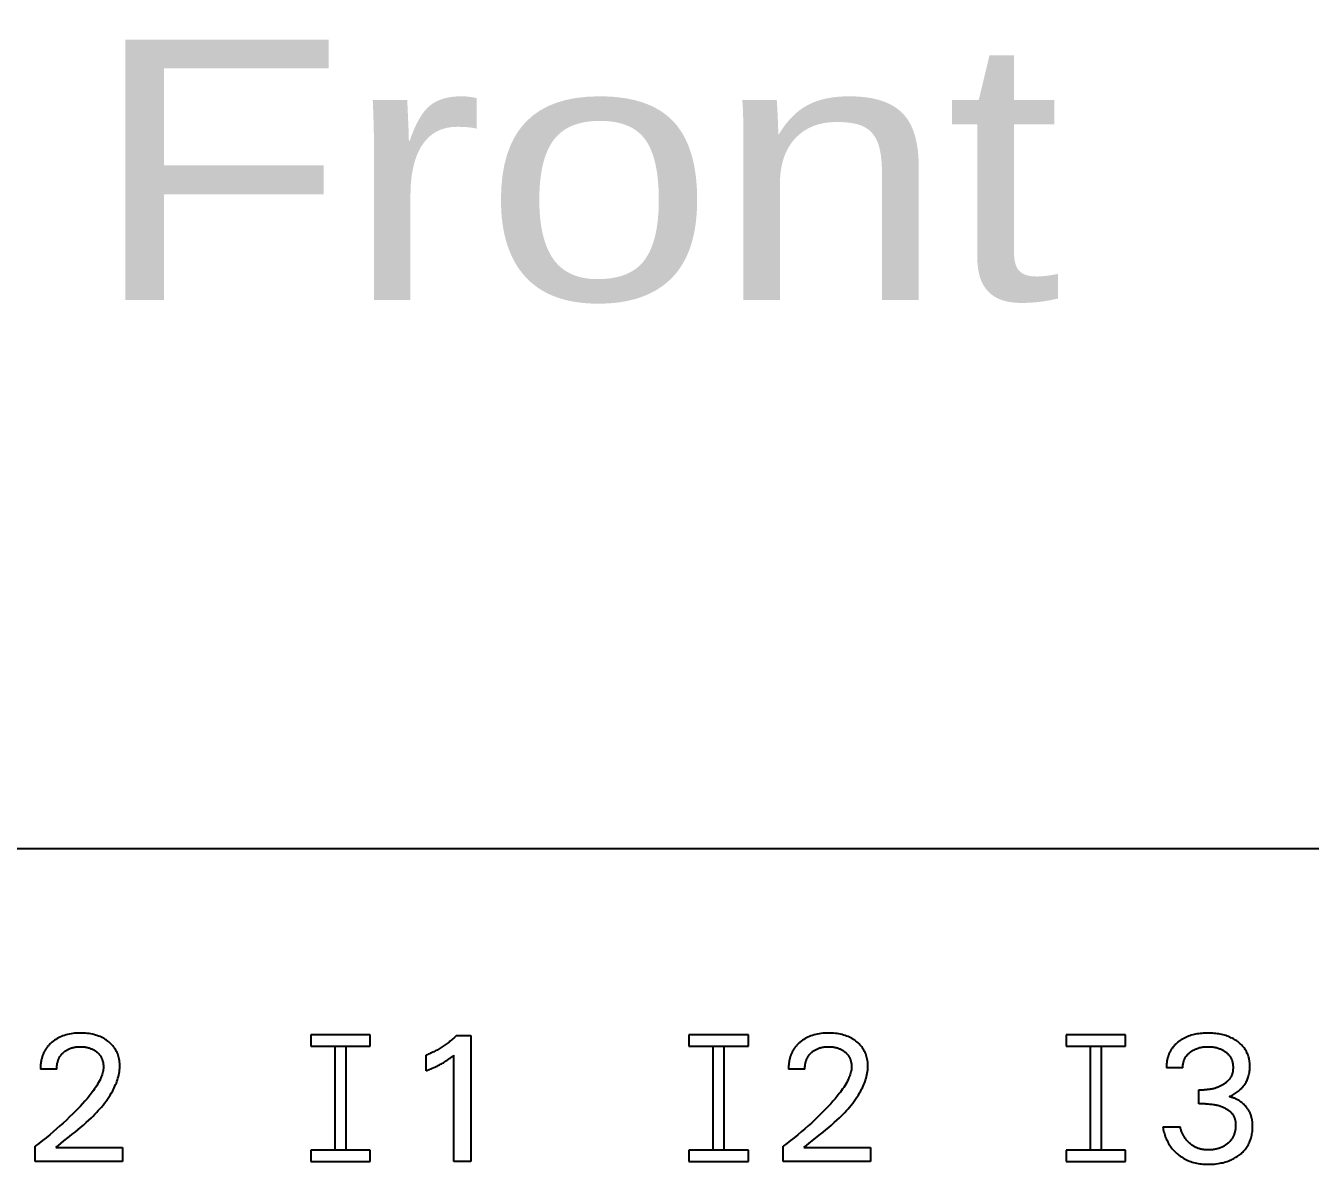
# Model space of a CAD drawing. Extents: x 0 to 420, y 0 to 297.
# Drawn here: x 153.51 to 170.77, y 240.37 to 255.67 of the extents above; entities that cross this region are included whole.
import ezdxf
from ezdxf.enums import TextEntityAlignment as Align

# ---------------------------------------------------------------- set-up
doc = ezdxf.new("R2010")
doc.units = 0
doc.header["$LTSCALE"] = 23.1
doc.layers.add('10000_FRONT', color=7, linetype='CONTINUOUS')
doc.layers.add('10300_FRONT_GERMAN_ENGLISH', color=7, linetype='CONTINUOUS')

msp = doc.modelspace()

# ---------------------------------------------------------------- linework, layer by layer
at = {"layer": '10000_FRONT', "color": 7, "linetype": 'CONTINUOUS'}
for p, q in [((177.892, 244.609), (144.392, 244.609)), ((153.852, 242), (153.846, 241.995)), ((153.858, 242.006), (153.852, 242)), ((153.864, 242.011), (153.858, 242.006)), ((153.88, 242.024), (153.864, 242.011)), ((153.897, 242.037), (153.88, 242.024)), ((153.915, 242.049), (153.897, 242.037)), ((153.933, 242.06), (153.915, 242.049)), ((153.951, 242.07), (153.933, 242.06)), ((153.97, 242.079), (153.951, 242.07)), ((153.991, 242.088), (153.97, 242.079)), ((154.011, 242.096), (153.991, 242.088)), ((154.032, 242.103), (154.011, 242.096)), ((154.054, 242.11), (154.032, 242.103)), ((154.075, 242.115), (154.054, 242.11)), ((154.097, 242.12), (154.075, 242.115)), ((154.121, 242.125), (154.097, 242.12)), ((154.145, 242.128), (154.121, 242.125)), ((154.17, 242.131), (154.145, 242.128)), ((154.194, 242.132), (154.17, 242.131)), ((154.219, 242.133), (154.194, 242.132)), ((154.243, 242.134), (154.219, 242.133)), ((154.267, 242.134), (154.243, 242.134)), ((154.291, 242.133), (154.267, 242.134)), ((154.315, 242.131), (154.291, 242.133)), ((154.339, 242.129), (154.315, 242.131)), ((154.363, 242.126), (154.339, 242.129)), ((154.386, 242.122), (154.363, 242.126)), ((154.408, 242.118), (154.386, 242.122)), ((154.429, 242.113), (154.408, 242.118)), ((154.45, 242.107), (154.429, 242.113)), ((154.47, 242.101), (154.45, 242.107)), ((154.491, 242.094), (154.47, 242.101)), ((154.511, 242.086), (154.491, 242.094)), ((154.529, 242.077), (154.511, 242.086)), ((154.547, 242.068), (154.529, 242.077)), ((154.565, 242.059), (154.547, 242.068)), ((154.582, 242.048), (154.565, 242.059)), ((154.599, 242.037), (154.582, 242.048)), ((154.616, 242.025), (154.599, 242.037)), ((154.63, 242.014), (154.616, 242.025)), ((154.644, 242.002), (154.63, 242.014)), ((154.658, 241.99), (154.644, 242.002)), ((157.342, 242.109), (157.342, 241.959)), ((158.142, 242.109), (157.342, 242.109)), ((158.142, 241.959), (158.142, 242.109)), ((159.187, 242.003), (159.174, 241.993)), ((159.2, 242.013), (159.187, 242.003)), ((159.213, 242.023), (159.2, 242.013)), ((159.226, 242.034), (159.213, 242.023)), ((159.238, 242.044), (159.226, 242.034)), ((159.251, 242.055), (159.238, 242.044)), ((159.263, 242.065), (159.251, 242.055)), ((159.275, 242.076), (159.263, 242.065)), ((159.287, 242.088), (159.275, 242.076)), ((159.299, 242.099), (159.287, 242.088)), ((159.299, 242.099), (159.492, 242.099)), ((159.492, 242.099), (159.492, 240.409)), ((162.422, 242.109), (162.422, 241.959)), ((163.222, 242.109), (162.422, 242.109)), ((163.222, 241.959), (163.222, 242.109)), ((163.903, 242), (163.897, 241.995)), ((163.909, 242.006), (163.903, 242)), ((163.916, 242.011), (163.909, 242.006)), ((163.932, 242.024), (163.916, 242.011)), ((163.949, 242.037), (163.932, 242.024)), ((163.967, 242.049), (163.949, 242.037)), ((163.985, 242.06), (163.967, 242.049)), ((164.003, 242.07), (163.985, 242.06)), ((164.022, 242.079), (164.003, 242.07)), ((164.042, 242.088), (164.022, 242.079)), ((164.063, 242.096), (164.042, 242.088)), ((164.084, 242.103), (164.063, 242.096)), ((164.105, 242.11), (164.084, 242.103)), ((164.127, 242.115), (164.105, 242.11)), ((164.149, 242.12), (164.127, 242.115)), ((164.173, 242.125), (164.149, 242.12)), ((164.197, 242.128), (164.173, 242.125)), ((164.222, 242.131), (164.197, 242.128)), ((164.246, 242.132), (164.222, 242.131)), ((164.271, 242.133), (164.246, 242.132)), ((164.295, 242.134), (164.271, 242.133)), ((164.319, 242.134), (164.295, 242.134)), ((164.343, 242.133), (164.319, 242.134)), ((164.367, 242.131), (164.343, 242.133)), ((164.391, 242.129), (164.367, 242.131)), ((164.415, 242.126), (164.391, 242.129)), ((164.438, 242.122), (164.415, 242.126)), ((164.459, 242.118), (164.438, 242.122)), ((164.481, 242.113), (164.459, 242.118)), ((164.501, 242.107), (164.481, 242.113)), ((164.522, 242.101), (164.501, 242.107)), ((164.542, 242.094), (164.522, 242.101)), ((164.562, 242.086), (164.542, 242.094)), ((164.581, 242.077), (164.562, 242.086)), ((164.599, 242.068), (164.581, 242.077)), ((164.617, 242.059), (164.599, 242.068)), ((164.634, 242.048), (164.617, 242.059)), ((164.651, 242.037), (164.634, 242.048)), ((164.667, 242.025), (164.651, 242.037)), ((164.682, 242.014), (164.667, 242.025)), ((164.696, 242.002), (164.682, 242.014)), ((164.709, 241.99), (164.696, 242.002)), ((167.492, 242.109), (167.492, 241.959)), ((168.292, 242.109), (167.492, 242.109)), ((168.292, 241.959), (168.292, 242.109)), ((168.98, 241.999), (168.973, 241.993)), ((168.987, 242.005), (168.98, 241.999)), ((168.994, 242.011), (168.987, 242.005)), ((169.002, 242.017), (168.994, 242.011)), ((169.01, 242.023), (169.002, 242.017)), ((169.018, 242.029), (169.01, 242.023)), ((169.027, 242.035), (169.018, 242.029)), ((169.036, 242.041), (169.027, 242.035)), ((169.045, 242.047), (169.036, 242.041)), ((169.054, 242.052), (169.045, 242.047)), ((169.063, 242.057), (169.054, 242.052)), ((169.072, 242.062), (169.063, 242.057)), ((169.081, 242.067), (169.072, 242.062)), ((169.091, 242.072), (169.081, 242.067)), ((169.1, 242.076), (169.091, 242.072)), ((169.11, 242.08), (169.1, 242.076)), ((169.119, 242.085), (169.11, 242.08)), ((169.137, 242.092), (169.119, 242.085)), ((169.156, 242.098), (169.137, 242.092)), ((169.174, 242.104), (169.156, 242.098)), ((169.193, 242.109), (169.174, 242.104)), ((169.212, 242.114), (169.193, 242.109)), ((169.231, 242.118), (169.212, 242.114)), ((169.25, 242.122), (169.231, 242.118)), ((169.271, 242.125), (169.25, 242.122)), ((169.292, 242.128), (169.271, 242.125)), ((169.314, 242.13), (169.292, 242.128)), ((169.335, 242.132), (169.314, 242.13)), ((169.357, 242.133), (169.335, 242.132)), ((169.378, 242.134), (169.357, 242.133)), ((169.4, 242.134), (169.378, 242.134)), ((169.421, 242.134), (169.4, 242.134)), ((169.442, 242.133), (169.421, 242.134)), ((169.463, 242.132), (169.442, 242.133)), ((169.483, 242.13), (169.463, 242.132)), ((169.504, 242.128), (169.483, 242.13)), ((169.525, 242.125), (169.504, 242.128)), ((169.546, 242.122), (169.525, 242.125)), ((169.564, 242.119), (169.546, 242.122)), ((169.583, 242.115), (169.564, 242.119)), ((169.601, 242.11), (169.583, 242.115)), ((169.62, 242.105), (169.601, 242.11)), ((169.638, 242.1), (169.62, 242.105)), ((169.656, 242.093), (169.638, 242.1)), ((169.674, 242.087), (169.656, 242.093)), ((169.69, 242.08), (169.674, 242.087)), ((169.707, 242.072), (169.69, 242.08)), ((169.723, 242.065), (169.707, 242.072)), ((169.739, 242.056), (169.723, 242.065)), ((169.754, 242.047), (169.739, 242.056)), ((169.769, 242.038), (169.754, 242.047)), ((169.784, 242.028), (169.769, 242.038)), ((169.797, 242.019), (169.784, 242.028)), ((169.809, 242.01), (169.797, 242.019)), ((169.82, 242), (169.809, 242.01)), ((169.832, 241.99), (169.82, 242)), ((153.737, 241.826), (153.734, 241.818)), ((153.74, 241.834), (153.737, 241.826)), ((153.743, 241.843), (153.74, 241.834)), ((153.746, 241.851), (153.743, 241.843)), ((153.75, 241.859), (153.746, 241.851)), ((153.753, 241.867), (153.75, 241.859)), ((153.757, 241.875), (153.753, 241.867)), ((153.761, 241.883), (153.757, 241.875)), ((153.765, 241.89), (153.761, 241.883)), ((153.769, 241.898), (153.765, 241.89)), ((153.774, 241.905), (153.769, 241.898)), ((153.778, 241.913), (153.774, 241.905)), ((153.783, 241.92), (153.778, 241.913)), ((153.787, 241.927), (153.783, 241.92)), ((153.792, 241.933), (153.787, 241.927)), ((153.797, 241.94), (153.792, 241.933)), ((153.802, 241.946), (153.797, 241.94)), ((153.807, 241.953), (153.802, 241.946)), ((153.812, 241.959), (153.807, 241.953)), ((153.817, 241.965), (153.812, 241.959)), ((153.823, 241.971), (153.817, 241.965)), ((153.828, 241.977), (153.823, 241.971)), ((153.834, 241.983), (153.828, 241.977)), ((153.84, 241.989), (153.834, 241.983)), ((153.846, 241.995), (153.84, 241.989)), ((153.977, 241.824), (153.982, 241.831)), ((153.982, 241.831), (153.987, 241.838)), ((153.987, 241.838), (153.993, 241.845)), ((153.993, 241.845), (153.998, 241.851)), ((153.998, 241.851), (154.004, 241.858)), ((154.004, 241.858), (154.01, 241.864)), ((154.01, 241.864), (154.016, 241.87)), ((154.016, 241.87), (154.023, 241.877)), ((154.023, 241.877), (154.031, 241.883)), ((154.031, 241.883), (154.039, 241.889)), ((154.039, 241.889), (154.046, 241.895)), ((154.046, 241.895), (154.055, 241.9)), ((154.055, 241.9), (154.063, 241.905)), ((154.063, 241.905), (154.071, 241.91)), ((154.071, 241.91), (154.08, 241.915)), ((154.08, 241.915), (154.089, 241.919)), ((154.089, 241.919), (154.098, 241.923)), ((154.098, 241.923), (154.107, 241.927)), ((154.107, 241.927), (154.117, 241.931)), ((154.117, 241.931), (154.126, 241.934)), ((154.126, 241.934), (154.136, 241.937)), ((154.136, 241.937), (154.146, 241.939)), ((154.146, 241.939), (154.155, 241.942)), ((154.155, 241.942), (154.166, 241.944)), ((154.166, 241.944), (154.177, 241.946)), ((154.177, 241.946), (154.188, 241.947)), ((154.188, 241.947), (154.199, 241.949)), ((154.199, 241.949), (154.21, 241.949)), ((154.21, 241.949), (154.221, 241.95)), ((154.221, 241.95), (154.232, 241.951)), ((154.232, 241.951), (154.243, 241.951)), ((154.243, 241.951), (154.256, 241.951)), ((154.256, 241.951), (154.268, 241.95)), ((154.268, 241.95), (154.28, 241.949)), ((154.28, 241.949), (154.293, 241.948)), ((154.293, 241.948), (154.305, 241.947)), ((154.305, 241.947), (154.317, 241.945)), ((154.317, 241.945), (154.329, 241.943)), ((154.329, 241.943), (154.339, 241.941)), ((154.339, 241.941), (154.348, 241.939)), ((154.348, 241.939), (154.357, 241.936)), ((154.357, 241.936), (154.367, 241.934)), ((154.367, 241.934), (154.376, 241.931)), ((154.376, 241.931), (154.385, 241.928)), ((154.385, 241.928), (154.394, 241.924)), ((154.394, 241.924), (154.403, 241.92)), ((154.403, 241.92), (154.411, 241.916)), ((154.411, 241.916), (154.419, 241.912)), ((154.419, 241.912), (154.427, 241.908)), ((154.427, 241.908), (154.435, 241.903)), ((154.435, 241.903), (154.443, 241.898)), ((154.443, 241.898), (154.45, 241.893)), ((154.45, 241.893), (154.458, 241.888)), ((154.458, 241.888), (154.465, 241.882)), ((154.465, 241.882), (154.472, 241.877)), ((154.472, 241.877), (154.478, 241.871)), ((154.478, 241.871), (154.484, 241.865)), ((154.484, 241.865), (154.49, 241.859)), ((154.49, 241.859), (154.496, 241.853)), ((154.496, 241.853), (154.501, 241.847)), ((154.501, 241.847), (154.506, 241.84)), ((154.506, 241.84), (154.511, 241.833)), ((154.511, 241.833), (154.516, 241.826)), ((154.516, 241.826), (154.52, 241.819)), ((154.671, 241.976), (154.658, 241.99)), ((154.683, 241.963), (154.671, 241.976)), ((154.694, 241.949), (154.683, 241.963)), ((154.705, 241.934), (154.694, 241.949)), ((154.715, 241.919), (154.705, 241.934)), ((154.724, 241.903), (154.715, 241.919)), ((154.733, 241.887), (154.724, 241.903)), ((154.741, 241.871), (154.733, 241.887)), ((154.748, 241.854), (154.741, 241.871)), ((154.754, 241.837), (154.748, 241.854)), ((154.759, 241.82), (154.754, 241.837)), ((157.342, 241.959), (158.142, 241.959)), ((157.667, 241.959), (157.667, 240.559)), ((157.817, 240.559), (157.817, 241.959)), ((158.907, 241.843), (158.892, 241.837)), ((158.892, 241.625), (158.892, 241.837)), ((158.922, 241.85), (158.907, 241.843)), ((158.937, 241.856), (158.922, 241.85)), ((158.951, 241.863), (158.937, 241.856)), ((158.966, 241.869), (158.951, 241.863)), ((158.981, 241.876), (158.966, 241.869)), ((158.995, 241.883), (158.981, 241.876)), ((159.01, 241.891), (158.995, 241.883)), ((159.024, 241.898), (159.01, 241.891)), ((159.039, 241.906), (159.024, 241.898)), ((159.053, 241.914), (159.039, 241.906)), ((159.067, 241.922), (159.053, 241.914)), ((159.08, 241.93), (159.067, 241.922)), ((159.094, 241.939), (159.08, 241.93)), ((159.108, 241.947), (159.094, 241.939)), ((159.121, 241.956), (159.108, 241.947)), ((159.135, 241.965), (159.121, 241.956)), ((159.148, 241.974), (159.135, 241.965)), ((159.161, 241.984), (159.148, 241.974)), ((159.174, 241.993), (159.161, 241.984)), ((159.246, 241.821), (159.264, 241.836)), ((159.264, 240.409), (159.264, 241.836)), ((162.422, 241.959), (163.222, 241.959)), ((162.747, 241.959), (162.747, 240.559)), ((162.897, 240.559), (162.897, 241.959)), ((163.789, 241.826), (163.786, 241.818)), ((163.792, 241.834), (163.789, 241.826)), ((163.795, 241.843), (163.792, 241.834)), ((163.798, 241.851), (163.795, 241.843)), ((163.802, 241.859), (163.798, 241.851)), ((163.805, 241.867), (163.802, 241.859)), ((163.809, 241.875), (163.805, 241.867)), ((163.813, 241.883), (163.809, 241.875)), ((163.817, 241.89), (163.813, 241.883)), ((163.821, 241.898), (163.817, 241.89)), ((163.825, 241.905), (163.821, 241.898)), ((163.83, 241.913), (163.825, 241.905)), ((163.834, 241.92), (163.83, 241.913)), ((163.839, 241.927), (163.834, 241.92)), ((163.844, 241.933), (163.839, 241.927)), ((163.848, 241.94), (163.844, 241.933)), ((163.853, 241.946), (163.848, 241.94)), ((163.858, 241.953), (163.853, 241.946)), ((163.864, 241.959), (163.858, 241.953)), ((163.869, 241.965), (163.864, 241.959)), ((163.874, 241.971), (163.869, 241.965)), ((163.88, 241.977), (163.874, 241.971)), ((163.886, 241.983), (163.88, 241.977)), ((163.892, 241.989), (163.886, 241.983)), ((163.897, 241.995), (163.892, 241.989)), ((164.029, 241.824), (164.034, 241.831)), ((164.034, 241.831), (164.039, 241.838)), ((164.039, 241.838), (164.045, 241.845)), ((164.045, 241.845), (164.05, 241.851)), ((164.05, 241.851), (164.056, 241.858)), ((164.056, 241.858), (164.062, 241.864)), ((164.062, 241.864), (164.068, 241.87)), ((164.068, 241.87), (164.075, 241.877)), ((164.075, 241.877), (164.083, 241.883)), ((164.083, 241.883), (164.09, 241.889)), ((164.09, 241.889), (164.098, 241.895)), ((164.098, 241.895), (164.106, 241.9)), ((164.106, 241.9), (164.115, 241.905)), ((164.115, 241.905), (164.123, 241.91)), ((164.123, 241.91), (164.132, 241.915)), ((164.132, 241.915), (164.141, 241.919)), ((164.141, 241.919), (164.15, 241.923)), ((164.15, 241.923), (164.159, 241.927)), ((164.159, 241.927), (164.169, 241.931)), ((164.169, 241.931), (164.178, 241.934)), ((164.178, 241.934), (164.188, 241.937)), ((164.188, 241.937), (164.198, 241.939)), ((164.198, 241.939), (164.207, 241.942)), ((164.207, 241.942), (164.218, 241.944)), ((164.218, 241.944), (164.229, 241.946)), ((164.229, 241.946), (164.24, 241.947)), ((164.24, 241.947), (164.251, 241.949)), ((164.251, 241.949), (164.262, 241.949)), ((164.262, 241.949), (164.273, 241.95)), ((164.273, 241.95), (164.284, 241.951)), ((164.284, 241.951), (164.295, 241.951)), ((164.295, 241.951), (164.308, 241.951)), ((164.308, 241.951), (164.32, 241.95)), ((164.32, 241.95), (164.332, 241.949)), ((164.332, 241.949), (164.344, 241.948)), ((164.344, 241.948), (164.357, 241.947)), ((164.357, 241.947), (164.369, 241.945)), ((164.369, 241.945), (164.381, 241.943)), ((164.381, 241.943), (164.39, 241.941)), ((164.39, 241.941), (164.4, 241.939)), ((164.4, 241.939), (164.409, 241.936)), ((164.409, 241.936), (164.418, 241.934)), ((164.418, 241.934), (164.428, 241.931)), ((164.428, 241.931), (164.437, 241.928)), ((164.437, 241.928), (164.446, 241.924)), ((164.446, 241.924), (164.455, 241.92)), ((164.455, 241.92), (164.463, 241.916)), ((164.463, 241.916), (164.471, 241.912)), ((164.471, 241.912), (164.479, 241.908)), ((164.479, 241.908), (164.487, 241.903)), ((164.487, 241.903), (164.495, 241.898)), ((164.495, 241.898), (164.502, 241.893)), ((164.502, 241.893), (164.51, 241.888)), ((164.51, 241.888), (164.517, 241.882)), ((164.517, 241.882), (164.523, 241.877)), ((164.523, 241.877), (164.53, 241.871)), ((164.53, 241.871), (164.536, 241.865)), ((164.536, 241.865), (164.542, 241.859)), ((164.542, 241.859), (164.547, 241.853)), ((164.547, 241.853), (164.553, 241.847)), ((164.553, 241.847), (164.558, 241.84)), ((164.558, 241.84), (164.563, 241.833)), ((164.563, 241.833), (164.568, 241.826)), ((164.568, 241.826), (164.572, 241.819)), ((164.722, 241.976), (164.709, 241.99)), ((164.735, 241.963), (164.722, 241.976)), ((164.746, 241.949), (164.735, 241.963)), ((164.757, 241.934), (164.746, 241.949)), ((164.767, 241.919), (164.757, 241.934)), ((164.776, 241.903), (164.767, 241.919)), ((164.785, 241.887), (164.776, 241.903)), ((164.792, 241.871), (164.785, 241.887)), ((164.799, 241.854), (164.792, 241.871)), ((164.806, 241.837), (164.799, 241.854)), ((164.811, 241.82), (164.806, 241.837)), ((167.492, 241.959), (168.292, 241.959)), ((167.817, 241.959), (167.817, 240.559)), ((167.967, 240.559), (167.967, 241.959)), ((168.864, 241.827), (168.861, 241.818)), ((168.868, 241.836), (168.864, 241.827)), ((168.871, 241.845), (168.868, 241.836)), ((168.874, 241.854), (168.871, 241.845)), ((168.878, 241.863), (168.874, 241.854)), ((168.882, 241.871), (168.878, 241.863)), ((168.886, 241.88), (168.882, 241.871)), ((168.891, 241.888), (168.886, 241.88)), ((168.895, 241.896), (168.891, 241.888)), ((168.9, 241.905), (168.895, 241.896)), ((168.905, 241.913), (168.9, 241.905)), ((168.91, 241.92), (168.905, 241.913)), ((168.915, 241.928), (168.91, 241.92)), ((168.921, 241.936), (168.915, 241.928)), ((168.927, 241.944), (168.921, 241.936)), ((168.933, 241.951), (168.927, 241.944)), ((168.939, 241.958), (168.933, 241.951)), ((168.945, 241.965), (168.939, 241.958)), ((168.952, 241.972), (168.945, 241.965)), ((168.959, 241.979), (168.952, 241.972)), ((168.965, 241.986), (168.959, 241.979)), ((168.973, 241.993), (168.965, 241.986)), ((169.106, 241.823), (169.112, 241.83)), ((169.112, 241.83), (169.117, 241.837)), ((169.117, 241.837), (169.123, 241.844)), ((169.123, 241.844), (169.13, 241.851)), ((169.13, 241.851), (169.136, 241.857)), ((169.136, 241.857), (169.143, 241.863)), ((169.143, 241.863), (169.15, 241.869)), ((169.15, 241.869), (169.157, 241.875)), ((169.157, 241.875), (169.164, 241.881)), ((169.164, 241.881), (169.173, 241.887)), ((169.173, 241.887), (169.182, 241.894)), ((169.182, 241.894), (169.192, 241.899)), ((169.192, 241.899), (169.201, 241.905)), ((169.201, 241.905), (169.211, 241.91)), ((169.211, 241.91), (169.221, 241.915)), ((169.221, 241.915), (169.231, 241.92)), ((169.231, 241.92), (169.242, 241.924)), ((169.242, 241.924), (169.253, 241.928)), ((169.253, 241.928), (169.264, 241.932)), ((169.264, 241.932), (169.275, 241.935)), ((169.275, 241.935), (169.286, 241.938)), ((169.286, 241.938), (169.298, 241.941)), ((169.298, 241.941), (169.309, 241.943)), ((169.309, 241.943), (169.322, 241.945)), ((169.322, 241.945), (169.334, 241.947)), ((169.334, 241.947), (169.347, 241.948)), ((169.347, 241.948), (169.359, 241.949)), ((169.359, 241.949), (169.372, 241.95)), ((169.372, 241.95), (169.385, 241.951)), ((169.385, 241.951), (169.398, 241.951)), ((169.398, 241.951), (169.411, 241.951)), ((169.411, 241.951), (169.424, 241.95)), ((169.424, 241.95), (169.437, 241.949)), ((169.437, 241.949), (169.449, 241.948)), ((169.449, 241.948), (169.462, 241.947)), ((169.462, 241.947), (169.475, 241.945)), ((169.475, 241.945), (169.488, 241.943)), ((169.488, 241.943), (169.5, 241.941)), ((169.5, 241.941), (169.511, 241.938)), ((169.511, 241.938), (169.522, 241.935)), ((169.522, 241.935), (169.534, 241.932)), ((169.534, 241.932), (169.545, 241.928)), ((169.545, 241.928), (169.556, 241.924)), ((169.556, 241.924), (169.567, 241.92)), ((169.567, 241.92), (169.576, 241.916)), ((169.576, 241.916), (169.584, 241.911)), ((169.584, 241.911), (169.593, 241.907)), ((169.593, 241.907), (169.601, 241.902)), ((169.601, 241.902), (169.61, 241.897)), ((169.61, 241.897), (169.618, 241.892)), ((169.618, 241.892), (169.626, 241.887)), ((169.626, 241.887), (169.634, 241.881)), ((169.634, 241.881), (169.641, 241.875)), ((169.641, 241.875), (169.648, 241.869)), ((169.648, 241.869), (169.654, 241.863)), ((169.654, 241.863), (169.661, 241.857)), ((169.661, 241.857), (169.667, 241.851)), ((169.667, 241.851), (169.673, 241.844)), ((169.673, 241.844), (169.679, 241.837)), ((169.679, 241.837), (169.685, 241.83)), ((169.685, 241.83), (169.69, 241.823)), ((169.843, 241.98), (169.832, 241.99)), ((169.853, 241.969), (169.843, 241.98)), ((169.864, 241.958), (169.853, 241.969)), ((169.873, 241.947), (169.864, 241.958)), ((169.883, 241.935), (169.873, 241.947)), ((169.891, 241.924), (169.883, 241.935)), ((169.899, 241.912), (169.891, 241.924)), ((169.907, 241.899), (169.899, 241.912)), ((169.914, 241.887), (169.907, 241.899)), ((169.92, 241.874), (169.914, 241.887)), ((169.926, 241.861), (169.92, 241.874)), ((169.932, 241.848), (169.926, 241.861)), ((169.937, 241.835), (169.932, 241.848)), ((169.942, 241.821), (169.937, 241.835)), ((153.711, 241.697), (153.71, 241.688)), ((153.71, 241.688), (153.71, 241.678)), ((153.71, 241.678), (153.71, 241.669)), ((153.71, 241.669), (153.71, 241.659)), ((153.71, 241.659), (153.71, 241.649)), ((153.712, 241.707), (153.711, 241.697)), ((153.713, 241.716), (153.712, 241.707)), ((153.714, 241.726), (153.713, 241.716)), ((153.715, 241.736), (153.714, 241.726)), ((153.717, 241.745), (153.715, 241.736)), ((153.718, 241.755), (153.717, 241.745)), ((153.72, 241.764), (153.718, 241.755)), ((153.722, 241.774), (153.72, 241.764)), ((153.724, 241.783), (153.722, 241.774)), ((153.727, 241.792), (153.724, 241.783)), ((153.729, 241.801), (153.727, 241.792)), ((153.732, 241.809), (153.729, 241.801)), ((153.734, 241.818), (153.732, 241.809)), ((153.93, 241.66), (153.931, 241.671)), ((153.93, 241.649), (153.93, 241.66)), ((153.931, 241.682), (153.932, 241.693)), ((153.931, 241.671), (153.931, 241.682)), ((153.932, 241.693), (153.934, 241.704)), ((153.934, 241.704), (153.935, 241.715)), ((153.935, 241.715), (153.937, 241.725)), ((153.937, 241.725), (153.94, 241.736)), ((153.94, 241.736), (153.942, 241.745)), ((153.942, 241.745), (153.944, 241.753)), ((153.944, 241.753), (153.947, 241.762)), ((153.947, 241.762), (153.95, 241.77)), ((153.95, 241.77), (153.953, 241.778)), ((153.953, 241.778), (153.957, 241.786)), ((153.957, 241.786), (153.96, 241.794)), ((153.96, 241.794), (153.964, 241.802)), ((153.964, 241.802), (153.968, 241.81)), ((153.968, 241.81), (153.973, 241.817)), ((153.973, 241.817), (153.977, 241.824)), ((154.52, 241.819), (154.525, 241.812)), ((154.525, 241.812), (154.528, 241.804)), ((154.528, 241.804), (154.532, 241.797)), ((154.532, 241.797), (154.536, 241.789)), ((154.536, 241.789), (154.539, 241.781)), ((154.539, 241.781), (154.541, 241.773)), ((154.541, 241.773), (154.544, 241.765)), ((154.544, 241.765), (154.546, 241.757)), ((154.546, 241.757), (154.549, 241.748)), ((154.549, 241.748), (154.551, 241.739)), ((154.551, 241.739), (154.553, 241.729)), ((154.553, 241.729), (154.554, 241.72)), ((154.554, 241.72), (154.555, 241.711)), ((154.556, 241.657), (154.554, 241.641)), ((154.555, 241.711), (154.556, 241.702)), ((154.556, 241.702), (154.556, 241.692)), ((154.556, 241.692), (154.557, 241.683)), ((154.557, 241.674), (154.556, 241.657)), ((154.557, 241.683), (154.557, 241.674)), ((154.764, 241.801), (154.759, 241.82)), ((154.768, 241.781), (154.764, 241.801)), ((154.772, 241.762), (154.768, 241.781)), ((154.774, 241.742), (154.772, 241.762)), ((154.776, 241.723), (154.774, 241.742)), ((154.774, 241.638), (154.776, 241.661)), ((154.777, 241.703), (154.776, 241.723)), ((154.776, 241.661), (154.777, 241.683)), ((154.777, 241.683), (154.777, 241.703)), ((158.954, 241.651), (158.975, 241.66)), ((158.975, 241.66), (158.996, 241.669)), ((158.996, 241.669), (159.011, 241.676)), ((159.011, 241.676), (159.026, 241.683)), ((159.026, 241.683), (159.041, 241.691)), ((159.041, 241.691), (159.056, 241.698)), ((159.056, 241.698), (159.071, 241.706)), ((159.071, 241.706), (159.086, 241.714)), ((159.086, 241.714), (159.099, 241.721)), ((159.099, 241.721), (159.112, 241.728)), ((159.112, 241.728), (159.124, 241.736)), ((159.124, 241.736), (159.137, 241.743)), ((159.137, 241.743), (159.149, 241.751)), ((159.149, 241.751), (159.161, 241.759)), ((159.161, 241.759), (159.172, 241.766)), ((159.172, 241.766), (159.183, 241.774)), ((159.183, 241.774), (159.193, 241.781)), ((159.193, 241.781), (159.205, 241.79)), ((159.205, 241.79), (159.216, 241.798)), ((159.216, 241.798), (159.227, 241.807)), ((159.227, 241.807), (159.246, 241.821)), ((163.762, 241.669), (163.761, 241.659)), ((163.761, 241.659), (163.761, 241.649)), ((163.763, 241.697), (163.762, 241.688)), ((163.762, 241.688), (163.762, 241.678)), ((163.762, 241.678), (163.762, 241.669)), ((163.764, 241.707), (163.763, 241.697)), ((163.765, 241.716), (163.764, 241.707)), ((163.766, 241.726), (163.765, 241.716)), ((163.767, 241.736), (163.766, 241.726)), ((163.769, 241.745), (163.767, 241.736)), ((163.77, 241.755), (163.769, 241.745)), ((163.772, 241.764), (163.77, 241.755)), ((163.774, 241.774), (163.772, 241.764)), ((163.776, 241.783), (163.774, 241.774)), ((163.779, 241.792), (163.776, 241.783)), ((163.781, 241.801), (163.779, 241.792)), ((163.783, 241.809), (163.781, 241.801)), ((163.786, 241.818), (163.783, 241.809)), ((163.982, 241.671), (163.983, 241.682)), ((163.982, 241.66), (163.982, 241.671)), ((163.982, 241.649), (163.982, 241.66)), ((163.983, 241.682), (163.984, 241.693)), ((163.984, 241.693), (163.985, 241.704)), ((163.985, 241.704), (163.987, 241.715)), ((163.987, 241.715), (163.989, 241.725)), ((163.989, 241.725), (163.992, 241.736)), ((163.992, 241.736), (163.994, 241.745)), ((163.994, 241.745), (163.996, 241.753)), ((163.996, 241.753), (163.999, 241.762)), ((163.999, 241.762), (164.002, 241.77)), ((164.002, 241.77), (164.005, 241.778)), ((164.005, 241.778), (164.008, 241.786)), ((164.008, 241.786), (164.012, 241.794)), ((164.012, 241.794), (164.016, 241.802)), ((164.016, 241.802), (164.02, 241.81)), ((164.02, 241.81), (164.025, 241.817)), ((164.025, 241.817), (164.029, 241.824)), ((164.572, 241.819), (164.576, 241.812)), ((164.576, 241.812), (164.58, 241.804)), ((164.58, 241.804), (164.584, 241.797)), ((164.584, 241.797), (164.587, 241.789)), ((164.587, 241.789), (164.59, 241.781)), ((164.59, 241.781), (164.593, 241.773)), ((164.593, 241.773), (164.596, 241.765)), ((164.596, 241.765), (164.598, 241.757)), ((164.598, 241.757), (164.601, 241.748)), ((164.601, 241.748), (164.603, 241.739)), ((164.603, 241.739), (164.604, 241.729)), ((164.604, 241.729), (164.606, 241.72)), ((164.606, 241.72), (164.607, 241.711)), ((164.608, 241.657), (164.606, 241.641)), ((164.607, 241.711), (164.608, 241.702)), ((164.608, 241.702), (164.608, 241.692)), ((164.608, 241.692), (164.609, 241.683)), ((164.609, 241.683), (164.608, 241.674)), ((164.608, 241.674), (164.608, 241.657)), ((164.816, 241.801), (164.811, 241.82)), ((164.82, 241.781), (164.816, 241.801)), ((164.824, 241.762), (164.82, 241.781)), ((164.826, 241.742), (164.824, 241.762)), ((164.828, 241.723), (164.826, 241.742)), ((164.826, 241.638), (164.828, 241.661)), ((164.829, 241.703), (164.828, 241.723)), ((164.828, 241.661), (164.829, 241.683)), ((164.829, 241.683), (164.829, 241.703)), ((168.841, 241.705), (168.84, 241.695)), ((168.84, 241.695), (168.84, 241.685)), ((168.84, 241.685), (168.84, 241.676)), ((168.84, 241.676), (168.84, 241.666)), ((169.06, 241.666), (168.84, 241.666)), ((168.842, 241.724), (168.841, 241.714)), ((168.841, 241.714), (168.841, 241.705)), ((168.843, 241.733), (168.842, 241.724)), ((168.844, 241.743), (168.843, 241.733)), ((168.846, 241.753), (168.844, 241.743)), ((168.847, 241.762), (168.846, 241.753)), ((168.849, 241.772), (168.847, 241.762)), ((168.851, 241.781), (168.849, 241.772)), ((168.854, 241.791), (168.851, 241.781)), ((168.856, 241.8), (168.854, 241.791)), ((168.859, 241.809), (168.856, 241.8)), ((168.861, 241.818), (168.859, 241.809)), ((169.06, 241.685), (169.061, 241.695)), ((169.06, 241.676), (169.06, 241.685)), ((169.06, 241.666), (169.06, 241.676)), ((169.061, 241.695), (169.062, 241.704)), ((169.062, 241.704), (169.063, 241.714)), ((169.063, 241.714), (169.065, 241.723)), ((169.065, 241.723), (169.067, 241.733)), ((169.067, 241.733), (169.069, 241.742)), ((169.069, 241.742), (169.072, 241.751)), ((169.072, 241.751), (169.074, 241.76)), ((169.074, 241.76), (169.077, 241.768)), ((169.077, 241.768), (169.081, 241.776)), ((169.081, 241.776), (169.084, 241.784)), ((169.084, 241.784), (169.088, 241.792)), ((169.088, 241.792), (169.092, 241.8)), ((169.092, 241.8), (169.097, 241.808)), ((169.097, 241.808), (169.101, 241.815)), ((169.101, 241.815), (169.106, 241.823)), ((169.69, 241.823), (169.695, 241.816)), ((169.695, 241.816), (169.699, 241.808)), ((169.699, 241.808), (169.704, 241.8)), ((169.704, 241.8), (169.708, 241.792)), ((169.708, 241.792), (169.712, 241.784)), ((169.712, 241.784), (169.715, 241.776)), ((169.715, 241.776), (169.718, 241.768)), ((169.718, 241.768), (169.721, 241.759)), ((169.721, 241.759), (169.724, 241.751)), ((169.724, 241.751), (169.726, 241.741)), ((169.726, 241.741), (169.728, 241.732)), ((169.728, 241.732), (169.73, 241.722)), ((169.73, 241.722), (169.732, 241.713)), ((169.732, 241.713), (169.733, 241.703)), ((169.733, 241.703), (169.734, 241.693)), ((169.734, 241.693), (169.735, 241.683)), ((169.735, 241.657), (169.734, 241.649)), ((169.735, 241.683), (169.735, 241.674)), ((169.735, 241.674), (169.735, 241.664)), ((169.735, 241.664), (169.735, 241.657)), ((169.946, 241.806), (169.942, 241.821)), ((169.95, 241.792), (169.946, 241.806)), ((169.953, 241.777), (169.95, 241.792)), ((169.956, 241.762), (169.953, 241.777)), ((169.958, 241.747), (169.956, 241.762)), ((169.959, 241.731), (169.958, 241.747)), ((169.961, 241.716), (169.959, 241.731)), ((169.959, 241.637), (169.96, 241.653)), ((169.96, 241.653), (169.961, 241.669)), ((169.961, 241.701), (169.961, 241.716)), ((169.961, 241.686), (169.961, 241.701)), ((169.961, 241.669), (169.961, 241.686)), ((153.93, 241.649), (153.71, 241.649)), ((154.504, 241.493), (154.492, 241.47)), ((154.515, 241.516), (154.504, 241.493)), ((154.522, 241.531), (154.515, 241.516)), ((154.528, 241.546), (154.522, 241.531)), ((154.534, 241.562), (154.528, 241.546)), ((154.539, 241.577), (154.534, 241.562)), ((154.544, 241.593), (154.539, 241.577)), ((154.548, 241.609), (154.544, 241.593)), ((154.551, 241.625), (154.548, 241.609)), ((154.554, 241.641), (154.551, 241.625)), ((154.73, 241.462), (154.738, 241.484)), ((154.738, 241.484), (154.746, 241.505)), ((154.746, 241.505), (154.752, 241.527)), ((154.752, 241.527), (154.758, 241.549)), ((154.758, 241.549), (154.764, 241.571)), ((154.764, 241.571), (154.768, 241.593)), ((154.768, 241.593), (154.772, 241.616)), ((154.772, 241.616), (154.774, 241.638)), ((158.892, 241.625), (158.913, 241.634)), ((158.913, 241.634), (158.934, 241.642)), ((158.934, 241.642), (158.954, 241.651)), ((163.982, 241.649), (163.761, 241.649)), ((164.556, 241.493), (164.544, 241.47)), ((164.567, 241.516), (164.556, 241.493)), ((164.574, 241.531), (164.567, 241.516)), ((164.58, 241.546), (164.574, 241.531)), ((164.586, 241.562), (164.58, 241.546)), ((164.591, 241.577), (164.586, 241.562)), ((164.596, 241.593), (164.591, 241.577)), ((164.6, 241.609), (164.596, 241.593)), ((164.603, 241.625), (164.6, 241.609)), ((164.606, 241.641), (164.603, 241.625)), ((164.782, 241.462), (164.79, 241.484)), ((164.79, 241.484), (164.797, 241.505)), ((164.797, 241.505), (164.804, 241.527)), ((164.804, 241.527), (164.81, 241.549)), ((164.81, 241.549), (164.815, 241.571)), ((164.815, 241.571), (164.82, 241.593)), ((164.82, 241.593), (164.824, 241.616)), ((164.824, 241.616), (164.826, 241.638)), ((169.656, 241.482), (169.65, 241.477)), ((169.662, 241.488), (169.656, 241.482)), ((169.667, 241.493), (169.662, 241.488)), ((169.672, 241.499), (169.667, 241.493)), ((169.678, 241.505), (169.672, 241.499)), ((169.682, 241.51), (169.678, 241.505)), ((169.687, 241.516), (169.682, 241.51)), ((169.691, 241.522), (169.687, 241.516)), ((169.695, 241.528), (169.691, 241.522)), ((169.699, 241.534), (169.695, 241.528)), ((169.702, 241.54), (169.699, 241.534)), ((169.706, 241.546), (169.702, 241.54)), ((169.709, 241.552), (169.706, 241.546)), ((169.712, 241.559), (169.709, 241.552)), ((169.715, 241.565), (169.712, 241.559)), ((169.718, 241.572), (169.715, 241.565)), ((169.721, 241.578), (169.718, 241.572)), ((169.723, 241.585), (169.721, 241.578)), ((169.725, 241.592), (169.723, 241.585)), ((169.727, 241.599), (169.725, 241.592)), ((169.729, 241.606), (169.727, 241.599)), ((169.73, 241.613), (169.729, 241.606)), ((169.731, 241.62), (169.73, 241.613)), ((169.732, 241.628), (169.731, 241.62)), ((169.733, 241.635), (169.732, 241.628)), ((169.734, 241.642), (169.733, 241.635)), ((169.734, 241.649), (169.734, 241.642)), ((169.909, 241.472), (169.916, 241.486)), ((169.916, 241.486), (169.923, 241.5)), ((169.923, 241.5), (169.929, 241.514)), ((169.929, 241.514), (169.935, 241.528)), ((169.935, 241.528), (169.94, 241.542)), ((169.94, 241.542), (169.944, 241.557)), ((169.944, 241.557), (169.948, 241.573)), ((169.948, 241.573), (169.952, 241.589)), ((169.952, 241.589), (169.955, 241.605)), ((169.955, 241.605), (169.957, 241.621)), ((169.957, 241.621), (169.959, 241.637)), ((154.392, 241.321), (154.364, 241.286)), ((154.407, 241.341), (154.392, 241.321)), ((154.423, 241.362), (154.407, 241.341)), ((154.438, 241.383), (154.423, 241.362)), ((154.452, 241.404), (154.438, 241.383)), ((154.466, 241.425), (154.452, 241.404)), ((154.479, 241.447), (154.466, 241.425)), ((154.492, 241.47), (154.479, 241.447)), ((154.648, 241.301), (154.665, 241.33)), ((154.665, 241.33), (154.682, 241.359)), ((154.682, 241.359), (154.692, 241.379)), ((154.692, 241.379), (154.702, 241.399)), ((154.702, 241.399), (154.712, 241.42)), ((154.712, 241.42), (154.721, 241.441)), ((154.721, 241.441), (154.73, 241.462)), ((164.444, 241.321), (164.416, 241.286)), ((164.459, 241.341), (164.444, 241.321)), ((164.474, 241.362), (164.459, 241.341)), ((164.489, 241.383), (164.474, 241.362)), ((164.504, 241.404), (164.489, 241.383)), ((164.518, 241.425), (164.504, 241.404)), ((164.531, 241.447), (164.518, 241.425)), ((164.544, 241.47), (164.531, 241.447)), ((164.7, 241.301), (164.717, 241.33)), ((164.717, 241.33), (164.733, 241.359)), ((164.733, 241.359), (164.744, 241.379)), ((164.744, 241.379), (164.754, 241.399)), ((164.754, 241.399), (164.764, 241.42)), ((164.764, 241.42), (164.773, 241.441)), ((164.773, 241.441), (164.782, 241.462)), ((169.273, 241.182), (169.273, 241.372)), ((169.273, 241.372), (169.349, 241.372)), ((169.36, 241.372), (169.349, 241.372)), ((169.37, 241.373), (169.36, 241.372)), ((169.381, 241.373), (169.37, 241.373)), ((169.391, 241.374), (169.381, 241.373)), ((169.401, 241.375), (169.391, 241.374)), ((169.412, 241.376), (169.401, 241.375)), ((169.422, 241.377), (169.412, 241.376)), ((169.432, 241.379), (169.422, 241.377)), ((169.443, 241.38), (169.432, 241.379)), ((169.452, 241.382), (169.443, 241.38)), ((169.462, 241.384), (169.452, 241.382)), ((169.472, 241.386), (169.462, 241.384)), ((169.481, 241.389), (169.472, 241.386)), ((169.491, 241.391), (169.481, 241.389)), ((169.5, 241.394), (169.491, 241.391)), ((169.51, 241.397), (169.5, 241.394)), ((169.519, 241.401), (169.51, 241.397)), ((169.528, 241.404), (169.519, 241.401)), ((169.537, 241.408), (169.528, 241.404)), ((169.546, 241.411), (169.537, 241.408)), ((169.555, 241.415), (169.546, 241.411)), ((169.564, 241.42), (169.555, 241.415)), ((169.572, 241.424), (169.564, 241.42)), ((169.581, 241.429), (169.572, 241.424)), ((169.589, 241.433), (169.581, 241.429)), ((169.598, 241.438), (169.589, 241.433)), ((169.606, 241.443), (169.598, 241.438)), ((169.613, 241.448), (169.606, 241.443)), ((169.619, 241.452), (169.613, 241.448)), ((169.626, 241.457), (169.619, 241.452)), ((169.632, 241.462), (169.626, 241.457)), ((169.638, 241.467), (169.632, 241.462)), ((169.644, 241.472), (169.638, 241.467)), ((169.65, 241.477), (169.644, 241.472)), ((169.726, 241.3), (169.74, 241.307)), ((169.74, 241.307), (169.754, 241.316)), ((169.754, 241.316), (169.767, 241.324)), ((169.767, 241.324), (169.78, 241.334)), ((169.78, 241.334), (169.793, 241.343)), ((169.793, 241.343), (169.806, 241.353)), ((169.806, 241.353), (169.818, 241.363)), ((169.818, 241.363), (169.83, 241.374)), ((169.83, 241.374), (169.842, 241.385)), ((169.842, 241.385), (169.853, 241.397)), ((169.853, 241.397), (169.863, 241.408)), ((169.863, 241.408), (169.873, 241.421)), ((169.873, 241.421), (169.883, 241.433)), ((169.883, 241.433), (169.892, 241.446)), ((169.892, 241.446), (169.901, 241.459)), ((169.901, 241.459), (169.909, 241.472)), ((154.247, 241.152), (154.216, 241.12)), ((154.277, 241.185), (154.247, 241.152)), ((154.307, 241.218), (154.277, 241.185)), ((154.336, 241.252), (154.307, 241.218)), ((154.364, 241.286), (154.336, 241.252)), ((154.51, 241.115), (154.531, 241.14)), ((154.531, 241.14), (154.552, 241.166)), ((154.552, 241.166), (154.573, 241.192)), ((154.573, 241.192), (154.593, 241.218)), ((154.593, 241.218), (154.612, 241.245)), ((154.612, 241.245), (154.63, 241.273)), ((154.63, 241.273), (154.648, 241.301)), ((164.299, 241.152), (164.268, 241.12)), ((164.329, 241.185), (164.299, 241.152)), ((164.358, 241.218), (164.329, 241.185)), ((164.387, 241.252), (164.358, 241.218)), ((164.416, 241.286), (164.387, 241.252)), ((164.562, 241.115), (164.583, 241.14)), ((164.583, 241.14), (164.604, 241.166)), ((164.604, 241.166), (164.625, 241.192)), ((164.625, 241.192), (164.645, 241.218)), ((164.645, 241.218), (164.664, 241.245)), ((164.664, 241.245), (164.682, 241.273)), ((164.682, 241.273), (164.7, 241.301)), ((169.366, 241.182), (169.273, 241.182)), ((169.366, 241.182), (169.383, 241.182)), ((169.383, 241.182), (169.4, 241.181)), ((169.4, 241.181), (169.417, 241.18)), ((169.417, 241.18), (169.433, 241.179)), ((169.433, 241.179), (169.45, 241.177)), ((169.45, 241.177), (169.467, 241.175)), ((169.467, 241.175), (169.48, 241.173)), ((169.48, 241.173), (169.493, 241.171)), ((169.493, 241.171), (169.506, 241.169)), ((169.506, 241.169), (169.518, 241.166)), ((169.518, 241.166), (169.531, 241.163)), ((169.531, 241.163), (169.544, 241.159)), ((169.544, 241.159), (169.556, 241.155)), ((169.556, 241.155), (169.568, 241.151)), ((169.568, 241.151), (169.579, 241.147)), ((169.579, 241.147), (169.591, 241.143)), ((169.591, 241.143), (169.602, 241.138)), ((169.602, 241.138), (169.613, 241.133)), ((169.682, 241.278), (169.697, 241.285)), ((169.69, 241.277), (169.682, 241.278)), ((169.698, 241.275), (169.69, 241.277)), ((169.697, 241.285), (169.711, 241.292)), ((169.706, 241.273), (169.698, 241.275)), ((169.714, 241.27), (169.706, 241.273)), ((169.711, 241.292), (169.726, 241.3)), ((169.722, 241.268), (169.714, 241.27)), ((169.73, 241.265), (169.722, 241.268)), ((169.738, 241.263), (169.73, 241.265)), ((169.746, 241.26), (169.738, 241.263)), ((169.754, 241.257), (169.746, 241.26)), ((169.762, 241.253), (169.754, 241.257)), ((169.77, 241.25), (169.762, 241.253)), ((169.778, 241.246), (169.77, 241.25)), ((169.785, 241.242), (169.778, 241.246)), ((169.793, 241.238), (169.785, 241.242)), ((169.8, 241.234), (169.793, 241.238)), ((169.808, 241.23), (169.8, 241.234)), ((169.815, 241.226), (169.808, 241.23)), ((169.822, 241.221), (169.815, 241.226)), ((169.83, 241.216), (169.822, 241.221)), ((169.837, 241.211), (169.83, 241.216)), ((169.844, 241.206), (169.837, 241.211)), ((169.851, 241.201), (169.844, 241.206)), ((169.857, 241.196), (169.851, 241.201)), ((169.864, 241.191), (169.857, 241.196)), ((169.87, 241.185), (169.864, 241.191)), ((169.876, 241.18), (169.87, 241.185)), ((169.882, 241.175), (169.876, 241.18)), ((169.888, 241.169), (169.882, 241.175)), ((169.894, 241.163), (169.888, 241.169)), ((169.899, 241.157), (169.894, 241.163)), ((169.905, 241.151), (169.899, 241.157)), ((169.91, 241.145), (169.905, 241.151)), ((169.915, 241.139), (169.91, 241.145)), ((169.92, 241.133), (169.915, 241.139)), ((154.06, 240.965), (154.017, 240.925)), ((154.102, 241.006), (154.06, 240.965)), ((154.144, 241.047), (154.102, 241.006)), ((154.186, 241.088), (154.144, 241.047)), ((154.216, 241.12), (154.186, 241.088)), ((154.324, 240.93), (154.36, 240.962)), ((154.36, 240.962), (154.395, 240.996)), ((154.395, 240.996), (154.419, 241.019)), ((154.419, 241.019), (154.442, 241.042)), ((154.442, 241.042), (154.465, 241.066)), ((154.465, 241.066), (154.488, 241.091)), ((154.488, 241.091), (154.51, 241.115)), ((164.112, 240.965), (164.069, 240.925)), ((164.154, 241.006), (164.112, 240.965)), ((164.196, 241.047), (164.154, 241.006)), ((164.237, 241.088), (164.196, 241.047)), ((164.268, 241.12), (164.237, 241.088)), ((164.375, 240.93), (164.411, 240.962)), ((164.411, 240.962), (164.447, 240.996)), ((164.447, 240.996), (164.47, 241.019)), ((164.47, 241.019), (164.494, 241.042)), ((164.494, 241.042), (164.517, 241.066)), ((164.517, 241.066), (164.539, 241.091)), ((164.539, 241.091), (164.562, 241.115)), ((169.613, 241.133), (169.624, 241.128)), ((169.624, 241.128), (169.635, 241.122)), ((169.635, 241.122), (169.643, 241.117)), ((169.643, 241.117), (169.651, 241.112)), ((169.651, 241.112), (169.659, 241.107)), ((169.659, 241.107), (169.667, 241.102)), ((169.667, 241.102), (169.675, 241.096)), ((169.675, 241.096), (169.682, 241.09)), ((169.682, 241.09), (169.69, 241.084)), ((169.69, 241.084), (169.697, 241.078)), ((169.697, 241.078), (169.703, 241.071)), ((169.703, 241.071), (169.71, 241.064)), ((169.71, 241.064), (169.716, 241.057)), ((169.716, 241.057), (169.721, 241.051)), ((169.721, 241.051), (169.726, 241.044)), ((169.726, 241.044), (169.731, 241.036)), ((169.731, 241.036), (169.736, 241.029)), ((169.736, 241.029), (169.74, 241.022)), ((169.74, 241.022), (169.744, 241.014)), ((169.744, 241.014), (169.748, 241.006)), ((169.748, 241.006), (169.752, 240.998)), ((169.752, 240.998), (169.755, 240.99)), ((169.755, 240.99), (169.758, 240.981)), ((169.758, 240.981), (169.76, 240.973)), ((169.76, 240.973), (169.763, 240.964)), ((169.763, 240.964), (169.765, 240.955)), ((169.925, 241.126), (169.92, 241.133)), ((169.93, 241.12), (169.925, 241.126)), ((169.935, 241.113), (169.93, 241.12)), ((169.939, 241.106), (169.935, 241.113)), ((169.944, 241.1), (169.939, 241.106)), ((169.948, 241.093), (169.944, 241.1)), ((169.952, 241.086), (169.948, 241.093)), ((169.955, 241.079), (169.952, 241.086)), ((169.959, 241.071), (169.955, 241.079)), ((169.963, 241.064), (169.959, 241.071)), ((169.966, 241.056), (169.963, 241.064)), ((169.969, 241.049), (169.966, 241.056)), ((169.972, 241.041), (169.969, 241.049)), ((169.975, 241.033), (169.972, 241.041)), ((169.978, 241.025), (169.975, 241.033)), ((169.98, 241.016), (169.978, 241.025)), ((169.982, 241.008), (169.98, 241.016)), ((169.984, 241), (169.982, 241.008)), ((169.986, 240.992), (169.984, 241)), ((169.988, 240.983), (169.986, 240.992)), ((169.99, 240.975), (169.988, 240.983)), ((169.991, 240.966), (169.99, 240.975)), ((169.992, 240.958), (169.991, 240.966)), ((153.881, 240.806), (153.835, 240.767)), ((153.927, 240.845), (153.881, 240.806)), ((153.972, 240.885), (153.927, 240.845)), ((154.017, 240.925), (153.972, 240.885)), ((154.138, 240.774), (154.176, 240.804)), ((154.176, 240.804), (154.213, 240.835)), ((154.213, 240.835), (154.25, 240.866)), ((154.25, 240.866), (154.287, 240.898)), ((154.287, 240.898), (154.324, 240.93)), ((163.933, 240.806), (163.887, 240.767)), ((163.979, 240.845), (163.933, 240.806)), ((164.024, 240.885), (163.979, 240.845)), ((164.069, 240.925), (164.024, 240.885)), ((164.19, 240.774), (164.228, 240.804)), ((164.228, 240.804), (164.265, 240.835)), ((164.265, 240.835), (164.302, 240.866)), ((164.302, 240.866), (164.339, 240.898)), ((164.339, 240.898), (164.375, 240.93)), ((168.792, 240.872), (168.795, 240.854)), ((168.792, 240.872), (169.024, 240.872)), ((168.795, 240.854), (168.798, 240.836)), ((168.798, 240.836), (168.802, 240.818)), ((168.802, 240.818), (168.807, 240.8)), ((168.807, 240.8), (168.812, 240.782)), ((169.027, 240.862), (169.024, 240.872)), ((169.03, 240.853), (169.027, 240.862)), ((169.033, 240.843), (169.03, 240.853)), ((169.036, 240.833), (169.033, 240.843)), ((169.039, 240.823), (169.036, 240.833)), ((169.043, 240.813), (169.039, 240.823)), ((169.047, 240.804), (169.043, 240.813)), ((169.051, 240.794), (169.047, 240.804)), ((169.055, 240.785), (169.051, 240.794)), ((169.755, 240.791), (169.752, 240.781)), ((169.758, 240.8), (169.755, 240.791)), ((169.761, 240.811), (169.758, 240.8)), ((169.763, 240.822), (169.761, 240.811)), ((169.765, 240.833), (169.763, 240.822)), ((169.765, 240.955), (169.766, 240.946)), ((169.767, 240.844), (169.765, 240.833)), ((169.766, 240.946), (169.767, 240.937)), ((169.767, 240.937), (169.768, 240.928)), ((169.768, 240.855), (169.767, 240.844)), ((169.768, 240.928), (169.769, 240.918)), ((169.769, 240.866), (169.768, 240.855)), ((169.769, 240.918), (169.77, 240.909)), ((169.77, 240.878), (169.769, 240.866)), ((169.77, 240.909), (169.77, 240.9)), ((169.77, 240.9), (169.77, 240.889)), ((169.77, 240.889), (169.77, 240.878)), ((169.989, 240.778), (169.992, 240.796)), ((169.995, 240.939), (169.992, 240.958)), ((169.992, 240.796), (169.994, 240.813)), ((169.994, 240.813), (169.996, 240.83)), ((169.996, 240.921), (169.995, 240.939)), ((169.997, 240.902), (169.996, 240.921)), ((169.996, 240.83), (169.997, 240.848)), ((169.998, 240.883), (169.997, 240.902)), ((169.997, 240.866), (169.998, 240.883)), ((169.997, 240.848), (169.997, 240.866)), ((153.689, 240.65), (153.64, 240.612)), ((153.738, 240.688), (153.689, 240.65)), ((153.787, 240.727), (153.738, 240.688)), ((153.835, 240.767), (153.787, 240.727)), ((153.917, 240.594), (153.953, 240.624)), ((153.953, 240.624), (153.989, 240.654)), ((153.989, 240.654), (154.026, 240.684)), ((154.026, 240.684), (154.101, 240.744)), ((154.101, 240.744), (154.138, 240.774)), ((163.741, 240.65), (163.692, 240.612)), ((163.79, 240.688), (163.741, 240.65)), ((163.839, 240.727), (163.79, 240.688)), ((163.887, 240.767), (163.839, 240.727)), ((163.969, 240.594), (164.005, 240.624)), ((164.005, 240.624), (164.041, 240.654)), ((164.041, 240.654), (164.078, 240.684)), ((164.078, 240.684), (164.153, 240.744)), ((164.153, 240.744), (164.19, 240.774)), ((168.812, 240.782), (168.817, 240.764)), ((168.817, 240.764), (168.823, 240.746)), ((168.823, 240.746), (168.83, 240.729)), ((168.83, 240.729), (168.837, 240.713)), ((168.837, 240.713), (168.844, 240.697)), ((168.844, 240.697), (168.852, 240.681)), ((168.852, 240.681), (168.86, 240.666)), ((168.86, 240.666), (168.868, 240.65)), ((168.868, 240.65), (168.877, 240.635)), ((168.877, 240.635), (168.887, 240.621)), ((168.887, 240.621), (168.897, 240.607)), ((169.059, 240.776), (169.055, 240.785)), ((169.063, 240.768), (169.059, 240.776)), ((169.068, 240.759), (169.063, 240.768)), ((169.072, 240.751), (169.068, 240.759)), ((169.077, 240.743), (169.072, 240.751)), ((169.082, 240.734), (169.077, 240.743)), ((169.087, 240.726), (169.082, 240.734)), ((169.093, 240.718), (169.087, 240.726)), ((169.099, 240.711), (169.093, 240.718)), ((169.104, 240.703), (169.099, 240.711)), ((169.11, 240.696), (169.104, 240.703)), ((169.116, 240.689), (169.11, 240.696)), ((169.122, 240.682), (169.116, 240.689)), ((169.128, 240.675), (169.122, 240.682)), ((169.135, 240.668), (169.128, 240.675)), ((169.142, 240.662), (169.135, 240.668)), ((169.148, 240.656), (169.142, 240.662)), ((169.155, 240.649), (169.148, 240.656)), ((169.162, 240.644), (169.155, 240.649)), ((169.169, 240.639), (169.162, 240.644)), ((169.176, 240.633), (169.169, 240.639)), ((169.183, 240.628), (169.176, 240.633)), ((169.19, 240.623), (169.183, 240.628)), ((169.197, 240.618), (169.19, 240.623)), ((169.204, 240.614), (169.197, 240.618)), ((169.626, 240.622), (169.616, 240.616)), ((169.635, 240.628), (169.626, 240.622)), ((169.644, 240.635), (169.635, 240.628)), ((169.653, 240.641), (169.644, 240.635)), ((169.661, 240.648), (169.653, 240.641)), ((169.669, 240.655), (169.661, 240.648)), ((169.677, 240.662), (169.669, 240.655)), ((169.684, 240.669), (169.677, 240.662)), ((169.691, 240.676), (169.684, 240.669)), ((169.698, 240.684), (169.691, 240.676)), ((169.704, 240.692), (169.698, 240.684)), ((169.71, 240.7), (169.704, 240.692)), ((169.716, 240.708), (169.71, 240.7)), ((169.722, 240.716), (169.716, 240.708)), ((169.727, 240.725), (169.722, 240.716)), ((169.732, 240.734), (169.727, 240.725)), ((169.737, 240.743), (169.732, 240.734)), ((169.741, 240.752), (169.737, 240.743)), ((169.745, 240.762), (169.741, 240.752)), ((169.749, 240.771), (169.745, 240.762)), ((169.752, 240.781), (169.749, 240.771)), ((169.926, 240.611), (169.934, 240.624)), ((169.934, 240.624), (169.942, 240.638)), ((169.942, 240.638), (169.949, 240.653)), ((169.949, 240.653), (169.956, 240.667)), ((169.956, 240.667), (169.962, 240.682)), ((169.962, 240.682), (169.968, 240.697)), ((169.968, 240.697), (169.973, 240.712)), ((169.973, 240.712), (169.978, 240.727)), ((169.978, 240.727), (169.982, 240.744)), ((169.982, 240.744), (169.986, 240.761)), ((169.986, 240.761), (169.989, 240.778)), ((153.64, 240.409), (153.64, 240.612)), ((153.917, 240.594), (154.812, 240.594)), ((154.812, 240.594), (154.812, 240.409)), ((157.342, 240.559), (157.342, 240.409)), ((158.142, 240.559), (157.342, 240.559)), ((158.142, 240.409), (158.142, 240.559)), ((162.422, 240.559), (162.422, 240.409)), ((163.222, 240.559), (162.422, 240.559)), ((163.222, 240.409), (163.222, 240.559)), ((163.692, 240.409), (163.692, 240.612)), ((163.969, 240.594), (164.864, 240.594)), ((164.864, 240.594), (164.864, 240.409)), ((167.492, 240.559), (167.492, 240.409)), ((168.292, 240.559), (167.492, 240.559)), ((168.292, 240.409), (168.292, 240.559)), ((168.897, 240.607), (168.908, 240.593)), ((168.908, 240.593), (168.919, 240.579)), ((168.919, 240.579), (168.93, 240.566)), ((168.93, 240.566), (168.942, 240.553)), ((168.942, 240.553), (168.954, 240.541)), ((168.954, 240.541), (168.967, 240.528)), ((168.967, 240.528), (168.979, 240.517)), ((168.979, 240.517), (168.993, 240.506)), ((168.993, 240.506), (169.008, 240.493)), ((169.008, 240.493), (169.025, 240.481)), ((169.025, 240.481), (169.041, 240.47)), ((169.041, 240.47), (169.058, 240.459)), ((169.058, 240.459), (169.075, 240.449)), ((169.075, 240.449), (169.093, 240.439)), ((169.211, 240.61), (169.204, 240.614)), ((169.219, 240.605), (169.211, 240.61)), ((169.227, 240.601), (169.219, 240.605)), ((169.234, 240.598), (169.227, 240.601)), ((169.242, 240.594), (169.234, 240.598)), ((169.25, 240.591), (169.242, 240.594)), ((169.258, 240.587), (169.25, 240.591)), ((169.266, 240.584), (169.258, 240.587)), ((169.274, 240.582), (169.266, 240.584)), ((169.282, 240.579), (169.274, 240.582)), ((169.29, 240.577), (169.282, 240.579)), ((169.299, 240.574), (169.29, 240.577)), ((169.307, 240.572), (169.299, 240.574)), ((169.317, 240.57), (169.307, 240.572)), ((169.327, 240.569), (169.317, 240.57)), ((169.336, 240.567), (169.327, 240.569)), ((169.346, 240.566), (169.336, 240.567)), ((169.356, 240.565), (169.346, 240.566)), ((169.366, 240.564), (169.356, 240.565)), ((169.376, 240.563), (169.366, 240.564)), ((169.386, 240.563), (169.376, 240.563)), ((169.396, 240.563), (169.386, 240.563)), ((169.409, 240.563), (169.396, 240.563)), ((169.422, 240.563), (169.409, 240.563)), ((169.435, 240.564), (169.422, 240.563)), ((169.448, 240.565), (169.435, 240.564)), ((169.461, 240.566), (169.448, 240.565)), ((169.473, 240.568), (169.461, 240.566)), ((169.486, 240.57), (169.473, 240.568)), ((169.499, 240.572), (169.486, 240.57)), ((169.51, 240.575), (169.499, 240.572)), ((169.521, 240.577), (169.51, 240.575)), ((169.533, 240.581), (169.521, 240.577)), ((169.544, 240.584), (169.533, 240.581)), ((169.555, 240.588), (169.544, 240.584)), ((169.566, 240.592), (169.555, 240.588)), ((169.576, 240.596), (169.566, 240.592)), ((169.587, 240.601), (169.576, 240.596)), ((169.597, 240.606), (169.587, 240.601)), ((169.607, 240.611), (169.597, 240.606)), ((169.616, 240.616), (169.607, 240.611)), ((169.729, 240.439), (169.744, 240.447)), ((169.744, 240.447), (169.759, 240.455)), ((169.759, 240.455), (169.774, 240.464)), ((169.774, 240.464), (169.789, 240.473)), ((169.789, 240.473), (169.803, 240.483)), ((169.803, 240.483), (169.817, 240.493)), ((169.817, 240.493), (169.83, 240.503)), ((169.83, 240.503), (169.842, 240.513)), ((169.842, 240.513), (169.854, 240.524)), ((169.854, 240.524), (169.866, 240.535)), ((169.866, 240.535), (169.877, 240.547)), ((169.877, 240.547), (169.888, 240.559)), ((169.888, 240.559), (169.898, 240.571)), ((169.898, 240.571), (169.908, 240.584)), ((169.908, 240.584), (169.917, 240.597)), ((169.917, 240.597), (169.926, 240.611)), ((154.812, 240.409), (153.64, 240.409)), ((157.342, 240.409), (158.142, 240.409)), ((159.492, 240.409), (159.264, 240.409)), ((162.422, 240.409), (163.222, 240.409)), ((164.864, 240.409), (163.692, 240.409)), ((167.492, 240.409), (168.292, 240.409)), ((169.093, 240.439), (169.111, 240.43)), ((169.111, 240.43), (169.129, 240.422)), ((169.129, 240.422), (169.148, 240.414)), ((169.148, 240.414), (169.167, 240.407)), ((169.167, 240.407), (169.186, 240.4)), ((169.186, 240.4), (169.205, 240.395)), ((169.205, 240.395), (169.225, 240.39)), ((169.225, 240.39), (169.244, 240.385)), ((169.244, 240.385), (169.266, 240.381)), ((169.266, 240.381), (169.287, 240.378)), ((169.287, 240.378), (169.308, 240.375)), ((169.308, 240.375), (169.33, 240.373)), ((169.33, 240.373), (169.351, 240.371)), ((169.351, 240.371), (169.372, 240.37)), ((169.372, 240.37), (169.394, 240.37)), ((169.394, 240.37), (169.417, 240.37)), ((169.417, 240.37), (169.441, 240.371)), ((169.441, 240.371), (169.464, 240.372)), ((169.464, 240.372), (169.487, 240.374)), ((169.487, 240.374), (169.51, 240.377)), ((169.51, 240.377), (169.534, 240.38)), ((169.534, 240.38), (169.557, 240.384)), ((169.557, 240.384), (169.577, 240.388)), ((169.577, 240.388), (169.598, 240.392)), ((169.598, 240.392), (169.618, 240.397)), ((169.618, 240.397), (169.638, 240.403)), ((169.638, 240.403), (169.658, 240.41)), ((169.658, 240.41), (169.678, 240.417)), ((169.678, 240.417), (169.698, 240.425)), ((169.698, 240.425), (169.713, 240.431)), ((169.713, 240.431), (169.729, 240.439))]:
    msp.add_line(p, q, dxfattribs=at)

# ---------------------------------------------------------------- texts
at = {"layer": '10300_FRONT_GERMAN_ENGLISH', "color": 7, "linetype": 'CONTINUOUS'}
msp.add_text('Vorne / Front', height=3.5, dxfattribs=at).set_placement((134.842, 251.986), (167.425, 251.986), align=Align.FIT)

doc.saveas('drawing.dxf')
